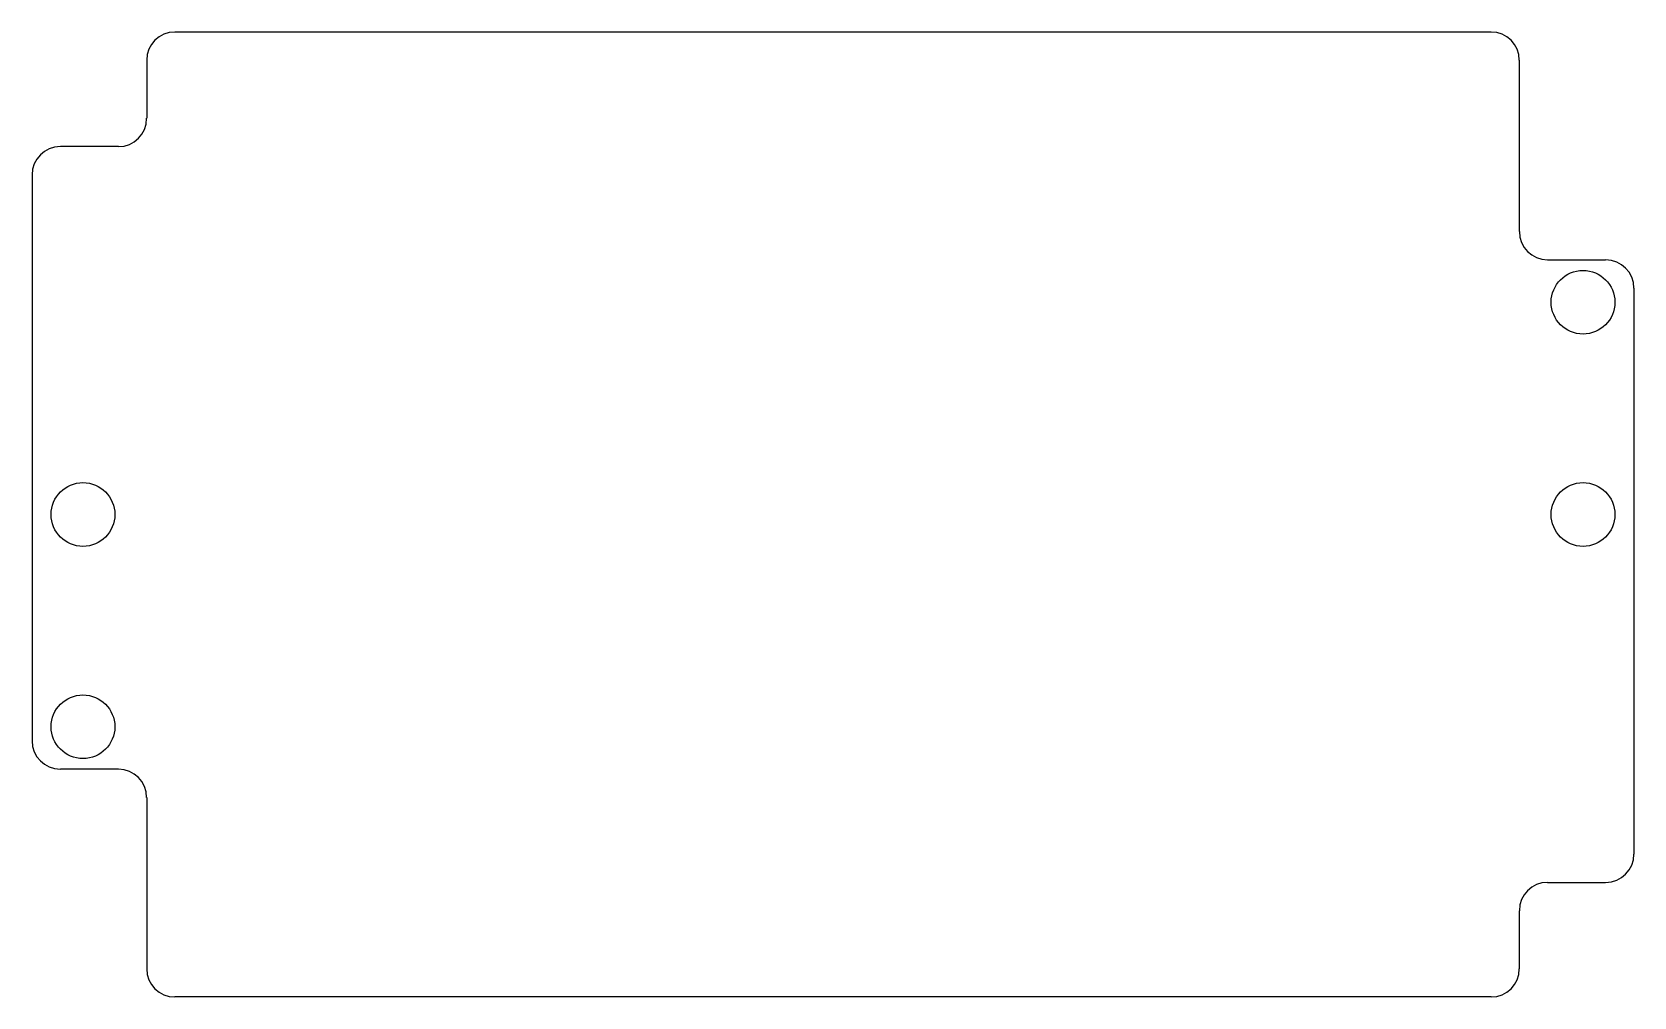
# Model space of a CAD drawing. Extents: x -2.23 to 2.23, y -1.34 to 1.34.
import ezdxf

# ---------------------------------------------------------------- set-up
doc = ezdxf.new("R2010")
doc.units = 0
doc.header["$MEASUREMENT"] = 0
doc.layers.add('VISIBLE', color=7, linetype='CONTINUOUS')

msp = doc.modelspace()

# ---------------------------------------------------------------- linework, layer by layer
at = {"layer": 'VISIBLE'}
for p, q in [((1.8307, 1.3425), (-1.8307, 1.3425)), ((-1.9094, 1.2638), (-1.9094, 1.1024)), ((1.9094, 1.2638), (1.9094, 0.7874)), ((-1.9882, 1.0236), (-2.1496, 1.0236)), ((-2.2283, 0.9449), (-2.2283, -0.6299)), ((1.9882, 0.7087), (2.1496, 0.7087)), ((2.2283, 0.6299), (2.2283, -0.9449)), ((-1.9882, -0.7087), (-2.1496, -0.7087)), ((-1.9094, -0.7874), (-1.9094, -1.2638)), ((1.9882, -1.0236), (2.1496, -1.0236)), ((1.9094, -1.1024), (1.9094, -1.2638)), ((1.8307, -1.3425), (-1.8307, -1.3425))]:
    msp.add_line(p, q, dxfattribs=at)
for centre in [(2.0866, 0.5906), (-2.0866, 0), (2.0866, 0), (-2.0866, -0.5906)]:
    msp.add_circle(centre, 0.0886, dxfattribs=at)
for centre, start, end in [((-1.8307, 1.2638), 90, 180), ((1.8307, 1.2638), 0, 90), ((-1.9882, 1.1024), 270, 0), ((-2.1496, 0.9449), 90, 180), ((1.9882, 0.7874), 180, 270), ((2.1496, 0.6299), 0, 90), ((-2.1496, -0.6299), 180, 270), ((-1.9882, -0.7874), 0, 90), ((2.1496, -0.9449), 270, 0), ((1.9882, -1.1024), 90, 180), ((-1.8307, -1.2638), 180, 270), ((1.8307, -1.2638), 270, 0)]:
    msp.add_arc(centre, 0.0787, start, end, dxfattribs=at)

doc.saveas('drawing.dxf')
